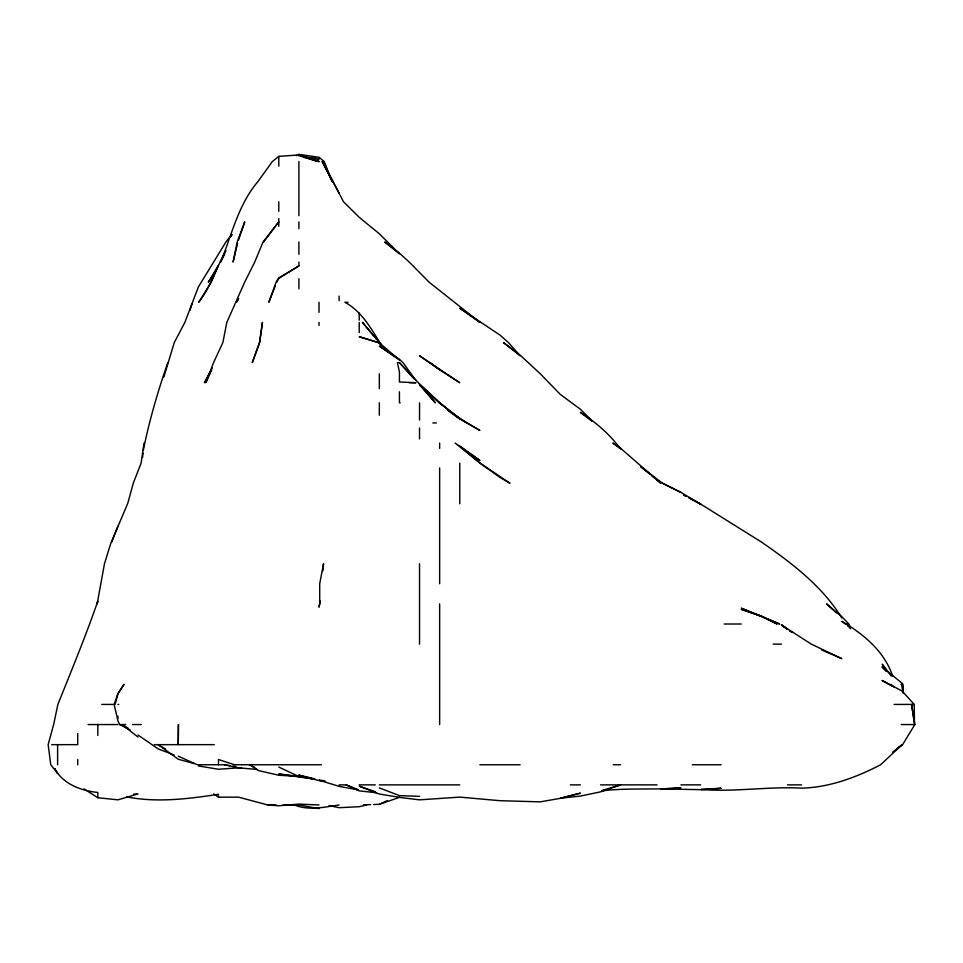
<?xml version="1.0" encoding="UTF-8"?>
<svg xmlns="http://www.w3.org/2000/svg" width="963" height="963" viewBox="0 0 963 963"><rect width="100%" height="100%" fill="white"/><g stroke="black" fill="none" stroke-linecap="round" stroke-linejoin="round"><path stroke-width="1.44" d="M178.588 724.549L178.251 744.652L178.251 724.766M320.246 601.032L319.006 607.147L319.728 603.897L319.704 583.795L323.556 563.692L322.882 570.866M142.608 457.401L143.042 453.104M143.331 450.227C149.277 420.626 157.896 391.255 167.803 362.618M259.769 342.515L262.442 322.4L259.444 342.515L252.27 362.618L259.408 343.574M144.065 443.04L141.092 463.155L133.255 483.257L127.766 503.372L110.697 543.577L104.486 563.692L97.155 603.897L97.829 601.165C85.683 636.098 71.659 670.14 57.876 704.435L53.651 724.549L48.15 744.652L50.774 764.754L57.611 773.506L54.722 768.51M237.548 243.41L233.082 262.08L237.187 241.978L244.746 221.863L238.571 239.919M163.866 376.978L174.291 342.515L184.86 322.4L198.366 286.974L225.944 241.978L231.361 234.852M115.476 703.11L117.931 693.841L124.022 684.332L117.931 693.529L114.152 704.435L117.931 720.926L119.653 724.549L130.161 729.966M189.952 310.339L192.07 303.634M111.66 542.241L117.931 526.147M275.165 286.204L268.858 302.298L276.092 282.183L278.788 277.886L298.903 265.896L298.903 262.08M210.127 373.343L205.793 382.72L213.569 362.618L222.874 342.515L226.811 322.4L244.674 282.183L254.714 262.08L263.055 241.978L278.788 221.863L263.621 241.978M224.692 254.039L220.671 262.08C231.854 234.695 238.162 204.782 257.879 181.646L272.36 161.543L278.788 156.403L298.903 154.923L319.006 161.543L298.903 154.899L317.357 161.543M212.402 367.637L204.385 382.72L211.679 370.153M225.968 250.765C216.109 267.618 210.885 286.733 198.679 302.298L211.234 282.183L218.469 265.258L208.333 282.183L215.086 272.312M276.742 282.183L278.788 278.463L298.903 265.896M892.244 686.15L882 680.444L902.114 691.013L914.224 704.435L914.489 724.549L911.6 704.435L914.85 724.549L902.62 744.652L892.653 752.139M230.217 236.97L231.89 234.478M230.217 237.223L231.89 234.852M897.384 748.239L902.114 744.652L880.627 764.754C856.251 777.418 829.36 787.469 801.577 788.155C768.005 786.302 734.552 792.248 701.04 789.467L721.155 788.276L701.04 789.672L660.823 788.902L680.937 787.89C654.635 790.117 628.225 787.65 601.947 790.84M296.279 155.693L298.903 154.381L319.006 157.246L324.206 161.543L332.139 181.646L322.725 161.543L343.502 201.761L359.223 217.313L379.326 233.78L399.44 253.811L384.743 241.978L399.44 253.185L409.251 262.08L429.113 282.183L479.863 322.4L459.76 308.232L499.966 335.064L508.404 342.515L520.08 355.756M373.584 804.502L379.326 804.322L387.367 800.602M379.326 804.322L399.44 797.376L419.543 799.844L459.76 797.111L499.966 800.698L540.183 801.854L560.285 798.351L580.4 793.151L560.285 798.243L580.4 796.076L600.503 791.863L620.617 784.893L601.947 790.503M138.046 793.933L117.931 799.832L97.829 797.725L84.01 788.89M366.674 804.972L359.223 806.705L339.108 807.692L329.117 805.574M294.184 804.972C308.918 810.846 324.266 807.138 339.108 804.972M133.737 794.114L136.602 793.994M363.533 804.827L370.707 804.599M213.726 793.909L218.469 797.195L238.571 797.147L267.774 804.972L278.788 805.778L298.903 804.105L319.006 804.972M348.04 302.298L344.923 302.298C362.172 311.615 371.212 328.913 381.216 344.742M450.299 412.128L459.76 418.905L479.863 430.401L459.76 418.544L439.248 402.835L419.543 384.935L435.372 402.835L418.351 382.72L399.44 362.618L397.37 362.618L399.44 371.887L399.44 381.986L416.004 382.72L409.431 382.72M400.163 402.835L399.44 402.835L399.44 391.821M432.844 422.938L436.408 422.938M649.652 474.049L640.72 466.682L662.532 483.257L680.937 492.382L701.04 504.311L761.36 541.976C791.634 562.958 822.306 586.13 841.794 617.945M724.176 624.012L741.257 624.012M773.169 644.115L781.475 644.115M900.911 684.332L903.089 684.332L903.294 692.951M101.753 704.435L113.586 704.435M114.152 704.435L115.127 704.435M117.931 704.435L118.762 704.435M894.121 704.435L914.224 704.435M88.054 724.549L117.931 724.549M119.653 724.549L125.672 724.549M132.485 724.549L141.284 724.549M901.212 724.549L914.85 724.549M51.665 744.652L77.726 744.652L77.726 733.421M154.345 744.652L214.292 744.652M198.366 764.754L224.259 764.754L229.988 765.621M321.449 764.754L234.527 764.754L218.469 759.506L218.469 764.754M479.863 764.754L520.08 764.754M613.299 764.754L620.617 764.754M692.253 764.754L721.155 764.754M339.108 784.869L346.138 784.869L357.911 789.552M359.223 784.869L375.305 784.869M379.326 784.869L459.76 784.869M570.289 784.869L580.4 784.869M600.503 784.869L657.067 784.869M680.937 784.869L700.667 784.869M787.469 784.869L801.577 784.869M267.774 804.972L276.032 804.972M282.99 804.972L298.903 804.972L319.006 808.619M241.448 767.619L218.469 769.244L198.366 765.934M419.543 796.341L399.44 795.619L379.326 787.866M257.253 769.473L238.571 767.812L224.259 764.754M324.748 781.125L319.006 780.608L298.903 775.131L298.903 776.515L314.696 779.175L278.788 773.999L298.903 776.443L278.788 775.251L258.686 770.641L249.634 764.754L254.798 767.523M307.522 157.812L319.006 158.883M324.748 780.752L319.006 780.174L339.108 786.362L357.779 789.804M376.461 792.754L359.223 790.876L346.138 784.869M300.336 156.235L319.006 158.979M232.853 766.054L235.718 766.488M399.44 797.304L379.326 794.03L359.223 786.193L375.305 791.694M126.55 796.834C156.644 802.901 188.327 798.905 218.469 794.282L218.469 797.195M298.903 775.131L314.696 778.862M303.213 157.21L319.006 161.543M194.057 763.575L178.251 759.229L158.149 744.652L165.684 749.13M174.231 755.052L158.149 748.889L138.046 735.058M821.68 649.965L841.794 658.632L811.279 644.115L781.475 624.963L787.385 629.393M178.251 756.172L197.307 764.754M278.788 767.078L298.903 776.515M662.532 483.257L680.937 492.382M686.21 496.354L683.574 494.946L686.222 496.354M128.211 728.197L122.072 724.549L138.046 737.104M466.826 422.938L447.927 410.262L459.76 418.544M439.646 369.828L459.76 382.72L419.543 355.792L439.646 369.804L430.052 362.618M479.935 463.155L499.966 477.383L509.981 483.257L480.2 463.155L455.078 443.04L479.863 460.446L459.76 446.025L479.863 463.095M845.345 624.012L841.794 621.328C863.558 634.051 884.732 651.614 892.677 676.291M591.836 421.18L580.4 412.357C595.736 422.227 609.711 434.253 620.617 448.927L612.889 443.04L620.617 448.313L660.823 483.257L656.357 479.574M902.114 683.261L882 666.841L885.9 671.211M518.973 354.866L503.432 342.515L520.08 355.094L540.183 373.692L560.285 394.397L580.4 409.239L592.016 420.831M651.891 475.891L654.13 477.732M890.847 684.332L893.917 687.052M836.365 612.925L826.591 603.897L841.794 616.669L848.872 624.012L850.678 628.032M383.527 347.595L378.339 342.515L359.223 336.725L379.326 342.864L399.44 360.03L379.326 346.126L399.44 359.259L402.979 362.618L415.823 380.361M382.311 345.898L386.283 350.087M399.44 362.618L414.523 379.374M376.521 339.157L362.461 322.4L381.384 344.874M891.281 676.05L882.24 664.229L886.935 671.319M850.437 628.743L846.91 624.012L848.283 626.528M54.722 768.618C63.077 784.159 81.169 790.743 97.829 792.465L97.829 797.725M332.692 181.646L322.124 161.543L339.108 193.298M903.077 692.951L902.114 684.332L902.632 691.506M459.76 463.155L459.76 503.842M439.646 443.04L439.646 448.373M439.646 467.922L439.646 583.795M439.646 603.897L439.646 724.549M419.543 402.835L419.543 420.037M419.543 427.969L419.543 438.887M419.543 563.692L419.543 644.115M379.326 373.752L379.326 388.631M379.326 402.835L379.326 415.209M359.223 313.071L359.223 320.161M359.223 322.4L359.223 332.584M339.108 296.098L339.108 300.649M319.006 302.298L319.006 312.373M319.006 322.4L319.006 325.47M298.903 154.381L298.903 156.018M298.903 161.543L298.903 215.7M298.903 221.863L298.903 228.652M298.903 241.978L298.903 254.34M298.903 278.74L298.903 288.78M278.788 156.403L278.788 166.166M278.788 201.761L278.788 211.306M278.788 218.505L278.788 226.281M117.931 716.135L117.931 718.591M97.829 724.549L97.829 735.443M77.726 759.458L77.726 764.754M57.611 744.652L57.611 764.754M238.571 298.59L236.404 302.298L238.571 298.59M761.36 616.091L741.257 609.326L761.36 616.26L779.669 624.012L741.257 608.195L761.36 616.26L777.069 624.012L761.36 616.091M699.403 503.372L688.846 497.751L701.04 504.48L699.439 503.372M787.385 629.104L781.475 624.963L787.385 629.044M792.116 632.426L789.744 630.765L792.116 632.39M459.76 418.905L439.706 402.835L419.543 384.093L439.766 402.835L459.76 418.905"/></g></svg>
